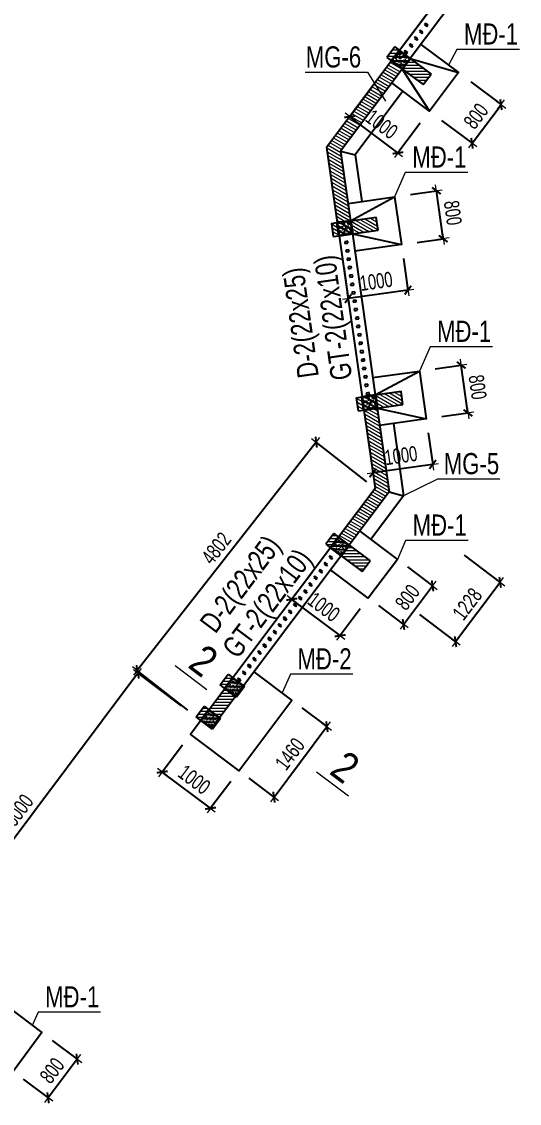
# Model space of a CAD drawing. Header units: millimetres. Extents: x 1360663 to 1465788, y -143522 to -69272.
# Drawn here: x 1382418 to 1390658, y -112344 to -94443 of the extents above; entities that cross this region are included whole.
import ezdxf
from ezdxf.enums import TextEntityAlignment as Align

# ---------------------------------------------------------------- set-up
doc = ezdxf.new("R2010")
doc.units = ezdxf.units.MM
doc.header["$MEASUREMENT"] = 0
doc.header["$PDMODE"] = 3
for name, color, linetype, lineweight in [('CDC_02.DIM', 1, 'Continuous', 18), ('CDC_03.BORDER', 3, 'Continuous', 25), ('CDC_06.TEXT', 2, 'Continuous', 18), ('CDC_07.TEXTCOL', 3, 'Continuous', 18), ('CDC_09.COLUMN', 4, 'Continuous', 35), ('CDC_10.HATCH', 251, 'Continuous', 9), ('CDC_11.NOTE', 8, 'Continuous', 18)]:
    doc.layers.add(name, color=color, linetype=linetype, lineweight=lineweight)
doc.styles.add('1', font='arial.ttf', dxfattribs={"width": 0.7})
doc.styles.add('ARIAL', font='arial.ttf', dxfattribs={"width": 0.85})
doc.styles.add('MIDTEXT', font='arial.ttf', dxfattribs={"width": 0.75, "height": 350})
doc.dimstyles.new('X1', dxfattribs={"dimtxt": 250, "dimasz": 0.8, "dimexe": 0, "dimexo": 0, "dimgap": 90, "dimtad": 1, "dimdec": 0, "dimzin": 13, "dimdsep": 46, "dimtxsty": '1', "dimblk1": 'CHEO', "dimblk2": 'CHEO', "dimsah": 1, "dimcen": 0, "dimclrd": 256, "dimclre": 256, "dimclrt": 3, "dimadec": 0, "dimazin": 0, "dimtfac": 1, "dimtdec": 0, "dimtix": 1, "dimtmove": 2, "dimatfit": 3, "dimldrblk": 'CHEO', "dimfxl": 1, "dimtolj": 1, "dimtzin": 13, "dimarcsym": 0})
pattern_1 = [(330, (1368089.13, -73797.047), (25, 43.30127), [])]

# ---------------------------------------------------------------- blocks, each defined once
blk = doc.blocks.new('CHEO')
at = {"layer": 'CDC_02.DIM'}
for points in [[(-121, 0), (121, 0)], [(0, 121), (0, -121)]]:
    blk.add_lwpolyline(points, dxfattribs=at)
at = {"layer": 'CDC_02.DIM', "color": 2, "const_width": 40}
blk.add_lwpolyline([(80, 80), (-80, -81)], dxfattribs=at)
blk = doc.blocks.new('*D9')
at = {"layer": 'CDC_02.DIM', "lineweight": -2, "transparency": 16777216}
for p, q in [((1389741, -103273), (1390339, -103722)), ((1390339, -103723), (1389602, -104704)), ((1389003, -104255), (1389601, -104704))]:
    blk.add_line(p, q, dxfattribs=at)
at = {"layer": 'Defpoints', "color": 0, "transparency": 16777216}
for p in [(1389741, -103273), (1389003, -104255), (1389601, -104704)]:
    blk.add_point(p, dxfattribs=at)
at = {"layer": 'CDC_02.DIM', "lineweight": -2, "transparency": 16777216, "xscale": 0.8, "yscale": 0.8, "zscale": 0.8}
for p, rotation in [((1390339, -103722), 53.07546375649167), ((1389601, -104704), 233.0754637564917)]:
    blk.add_blockref('CHEO', p, dxfattribs=dict(at, rotation=rotation))
at = {"layer": 'CDC_02.DIM', "color": 3, "transparency": 16777216, "insert": (1389796, -104082), "char_height": 250, "attachment_point": 5, "rotation": 53.0755, "style": '1'}
blk.add_mtext('\\A1;1228', dxfattribs=at)
blk = doc.blocks.new('*D10')
at = {"layer": 'CDC_02.DIM', "lineweight": -2, "transparency": 16777216}
for p, q in [((1384344, -105226), (1380743, -110026)), ((1385067, -105767), (1384345, -105225)), ((1381464, -110569), (1380742, -110027))]:
    blk.add_line(p, q, dxfattribs=at)
at = {"layer": 'Defpoints', "color": 0, "transparency": 16777216}
for p in [(1385067, -105767), (1380742, -110027), (1381464, -110569)]:
    blk.add_point(p, dxfattribs=at)
at = {"layer": 'CDC_02.DIM', "lineweight": -2, "transparency": 16777216, "xscale": 0.8, "yscale": 0.8, "zscale": 0.8}
for p, rotation in [((1384345, -105225), 53.12175331898131), ((1380742, -110027), 233.1217533189813)]:
    blk.add_blockref('CHEO', p, dxfattribs=dict(at, rotation=rotation))
at = {"layer": 'CDC_02.DIM', "color": 3, "transparency": 16777216, "insert": (1382369, -107495), "char_height": 250, "attachment_point": 5, "rotation": 53.1218, "style": '1'}
blk.add_mtext('\\A1;6000', dxfattribs=at)
blk = doc.blocks.new('*D16')
at = {"layer": 'CDC_02.DIM', "lineweight": -2, "transparency": 16777216}
for p, q in [((1387293, -101403), (1384332, -105181)), ((1388134, -102060), (1387294, -101402)), ((1385171, -105840), (1384331, -105182))]:
    blk.add_line(p, q, dxfattribs=at)
at = {"layer": 'Defpoints', "color": 0, "transparency": 16777216}
for p in [(1388134, -102060), (1384331, -105182), (1385171, -105840)]:
    blk.add_point(p, dxfattribs=at)
at = {"layer": 'CDC_02.DIM', "lineweight": -2, "transparency": 16777216, "xscale": 0.8, "yscale": 0.8, "zscale": 0.8}
for p, rotation in [((1387294, -101402), 51.9089616640835), ((1384331, -105182), 231.9089616640835)]:
    blk.add_blockref('CHEO', p, dxfattribs=dict(at, rotation=rotation))
at = {"layer": 'CDC_02.DIM', "color": 3, "transparency": 16777216, "insert": (1385641, -103158), "char_height": 250, "attachment_point": 5, "rotation": 51.909, "style": '1'}
blk.add_mtext('\\A1;4802', dxfattribs=at)
blk = doc.blocks.new('*D40')
at = {"layer": 'CDC_02.DIM', "lineweight": -2, "transparency": 16777216}
for p, q in [((1389852, -95440), (1390354, -95817)), ((1389874, -96456), (1390354, -95818)), ((1389371, -96080), (1389874, -96457))]:
    blk.add_line(p, q, dxfattribs=at)
at = {"layer": 'Defpoints', "color": 0, "transparency": 16777216}
for p in [(1389852, -95440), (1390354, -95817), (1389371, -96080)]:
    blk.add_point(p, dxfattribs=at)
at = {"layer": 'CDC_02.DIM', "lineweight": -2, "transparency": 16777216, "xscale": 0.8, "yscale": 0.8, "zscale": 0.8}
for p, rotation in [((1390354, -95817), 53.08799152618566), ((1389874, -96457), 233.0879915261856)]:
    blk.add_blockref('CHEO', p, dxfattribs=dict(at, rotation=rotation))
at = {"layer": 'CDC_02.DIM', "color": 3, "transparency": 16777216, "insert": (1389940, -96007), "char_height": 250, "attachment_point": 5, "rotation": 53.088, "style": '1'}
blk.add_mtext('\\A1;800', dxfattribs=at)
blk = doc.blocks.new('*D41')
at = {"layer": 'CDC_02.DIM', "lineweight": -2, "transparency": 16777216}
for p, q in [((1388218, -95524), (1387849, -96016)), ((1388648, -96616), (1387849, -96016)), ((1389018, -96125), (1388648, -96616))]:
    blk.add_line(p, q, dxfattribs=at)
at = {"layer": 'Defpoints', "color": 0, "transparency": 16777216}
for p in [(1388218, -95524), (1387849, -96016), (1389018, -96125)]:
    blk.add_point(p, dxfattribs=at)
at = {"layer": 'CDC_02.DIM', "lineweight": -2, "transparency": 16777216, "xscale": 0.8, "yscale": 0.8, "zscale": 0.8}
for p, rotation in [((1387849, -96016), 143.087991527695), ((1388648, -96616), 323.087991527695)]:
    blk.add_blockref('CHEO', p, dxfattribs=dict(at, rotation=rotation))
at = {"layer": 'CDC_02.DIM', "color": 3, "transparency": 16777216, "insert": (1388379, -96142), "char_height": 250, "attachment_point": 5, "rotation": 323.088, "style": '1'}
blk.add_mtext('\\A1;1000', dxfattribs=at)
blk = doc.blocks.new('*D42')
at = {"layer": 'CDC_02.DIM', "lineweight": -2, "transparency": 16777216}
for p, q in [((1388739, -98365), (1388813, -98886)), ((1387749, -98506), (1387823, -99027)), ((1388812, -98886), (1387824, -99027))]:
    blk.add_line(p, q, dxfattribs=at)
at = {"layer": 'Defpoints', "color": 0, "transparency": 16777216}
for p in [(1388739, -98365), (1387749, -98506), (1387823, -99027)]:
    blk.add_point(p, dxfattribs=at)
at = {"layer": 'CDC_02.DIM', "lineweight": -2, "transparency": 16777216, "xscale": 0.8, "yscale": 0.8, "zscale": 0.8}
for p, rotation in [((1388813, -98886), 8.095198598271784), ((1387823, -99027), 188.0951985982717)]:
    blk.add_blockref('CHEO', p, dxfattribs=dict(at, rotation=rotation))
at = {"layer": 'CDC_02.DIM', "color": 3, "transparency": 16777216, "insert": (1388287, -98741), "char_height": 250, "attachment_point": 5, "rotation": 8.0952, "style": '1'}
blk.add_mtext('\\A1;1000', dxfattribs=at)
blk = doc.blocks.new('*D43')
at = {"layer": 'CDC_02.DIM', "lineweight": -2, "transparency": 16777216}
for p, q in [((1388853, -97304), (1389284, -97242)), ((1389397, -98034), (1389284, -97243)), ((1388966, -98096), (1389397, -98035))]:
    blk.add_line(p, q, dxfattribs=at)
at = {"layer": 'Defpoints', "color": 0, "transparency": 16777216}
for p in [(1388853, -97304), (1389284, -97242), (1388966, -98096)]:
    blk.add_point(p, dxfattribs=at)
at = {"layer": 'CDC_02.DIM', "lineweight": -2, "transparency": 16777216, "xscale": 0.8, "yscale": 0.8, "zscale": 0.8}
for p, rotation in [((1389284, -97242), 98.09519860118284), ((1389397, -98035), 278.0951986011829)]:
    blk.add_blockref('CHEO', p, dxfattribs=dict(at, rotation=rotation))
at = {"layer": 'CDC_02.DIM', "color": 3, "transparency": 16777216, "insert": (1389556, -97608), "char_height": 250, "attachment_point": 5, "rotation": 278.0952, "style": '1'}
blk.add_mtext('\\A1;800', dxfattribs=at)
blk = doc.blocks.new('*D44')
at = {"layer": 'CDC_02.DIM', "lineweight": -2, "transparency": 16777216}
for p, q in [((1389149, -101249), (1389223, -101770)), ((1388159, -101390), (1388233, -101911)), ((1389222, -101770), (1388234, -101911))]:
    blk.add_line(p, q, dxfattribs=at)
at = {"layer": 'Defpoints', "color": 0, "transparency": 16777216}
for p in [(1389149, -101249), (1388159, -101390), (1388233, -101911)]:
    blk.add_point(p, dxfattribs=at)
at = {"layer": 'CDC_02.DIM', "lineweight": -2, "transparency": 16777216, "xscale": 0.8, "yscale": 0.8, "zscale": 0.8}
for p, rotation in [((1389223, -101770), 8.095198598271784), ((1388233, -101911), 188.0951985982717)]:
    blk.add_blockref('CHEO', p, dxfattribs=dict(at, rotation=rotation))
at = {"layer": 'CDC_02.DIM', "color": 3, "transparency": 16777216, "insert": (1388697, -101625), "char_height": 250, "attachment_point": 5, "rotation": 8.0952, "style": '1'}
blk.add_mtext('\\A1;1000', dxfattribs=at)
blk = doc.blocks.new('*D45')
at = {"layer": 'CDC_02.DIM', "lineweight": -2, "transparency": 16777216}
for p, q in [((1389263, -100188), (1389694, -100127)), ((1389806, -100918), (1389694, -100127)), ((1389376, -100980), (1389807, -100919))]:
    blk.add_line(p, q, dxfattribs=at)
at = {"layer": 'Defpoints', "color": 0, "transparency": 16777216}
for p in [(1389263, -100188), (1389694, -100127), (1389376, -100980)]:
    blk.add_point(p, dxfattribs=at)
at = {"layer": 'CDC_02.DIM', "lineweight": -2, "transparency": 16777216, "xscale": 0.8, "yscale": 0.8, "zscale": 0.8}
for p, rotation in [((1389694, -100127), 98.09519860126554), ((1389807, -100919), 278.0951986012656)]:
    blk.add_blockref('CHEO', p, dxfattribs=dict(at, rotation=rotation))
at = {"layer": 'CDC_02.DIM', "color": 3, "transparency": 16777216, "insert": (1389966, -100492), "char_height": 250, "attachment_point": 5, "rotation": 278.0952, "style": '1'}
blk.add_mtext('\\A1;800', dxfattribs=at)
blk = doc.blocks.new('*D46')
at = {"layer": 'CDC_02.DIM', "lineweight": -2, "transparency": 16777216}
for p, q in [((1388805, -103468), (1389220, -103780)), ((1388740, -104419), (1389220, -103781)), ((1388325, -104108), (1388740, -104419))]:
    blk.add_line(p, q, dxfattribs=at)
at = {"layer": 'Defpoints', "color": 0, "transparency": 16777216}
for p in [(1388805, -103468), (1389220, -103780), (1388325, -104108)]:
    blk.add_point(p, dxfattribs=at)
at = {"layer": 'CDC_02.DIM', "lineweight": -2, "transparency": 16777216, "xscale": 0.8, "yscale": 0.8, "zscale": 0.8}
for p, rotation in [((1389220, -103780), 53.08528010864147), ((1388740, -104419), 233.0852801086415)]:
    blk.add_blockref('CHEO', p, dxfattribs=dict(at, rotation=rotation))
at = {"layer": 'CDC_02.DIM', "color": 3, "transparency": 16777216, "insert": (1388806, -103969), "char_height": 250, "attachment_point": 5, "rotation": 53.0853, "style": '1'}
blk.add_mtext('\\A1;800', dxfattribs=at)
blk = doc.blocks.new('*D47')
at = {"layer": 'CDC_02.DIM', "lineweight": -2, "transparency": 16777216}
for p, q in [((1387225, -103558), (1386890, -104003)), ((1387689, -104603), (1386891, -104004)), ((1388024, -104159), (1387690, -104604))]:
    blk.add_line(p, q, dxfattribs=at)
at = {"layer": 'Defpoints', "color": 0, "transparency": 16777216}
for p in [(1387225, -103558), (1386890, -104003), (1388024, -104159)]:
    blk.add_point(p, dxfattribs=at)
at = {"layer": 'CDC_02.DIM', "lineweight": -2, "transparency": 16777216, "xscale": 0.8, "yscale": 0.8, "zscale": 0.8}
for p, rotation in [((1386890, -104003), 143.0852801050945), ((1387690, -104604), 323.0852801050945)]:
    blk.add_blockref('CHEO', p, dxfattribs=dict(at, rotation=rotation))
at = {"layer": 'CDC_02.DIM', "color": 3, "transparency": 16777216, "insert": (1387421, -104130), "char_height": 250, "attachment_point": 5, "rotation": 323.0853, "style": '1'}
blk.add_mtext('\\A1;1000', dxfattribs=at)
blk = doc.blocks.new('*D48')
at = {"layer": 'CDC_02.DIM', "lineweight": -2, "transparency": 16777216}
for p, q in [((1387057, -105798), (1387472, -106110)), ((1386596, -107276), (1387472, -106110)), ((1386180, -106965), (1386595, -107277))]:
    blk.add_line(p, q, dxfattribs=at)
at = {"layer": 'Defpoints', "color": 0, "transparency": 16777216}
for p in [(1387057, -105798), (1387472, -106110), (1386180, -106965)]:
    blk.add_point(p, dxfattribs=at)
at = {"layer": 'CDC_02.DIM', "lineweight": -2, "transparency": 16777216, "xscale": 0.8, "yscale": 0.8, "zscale": 0.8}
for p, rotation in [((1387472, -106110), 53.08528010864116), ((1386595, -107277), 233.0852801086412)]:
    blk.add_blockref('CHEO', p, dxfattribs=dict(at, rotation=rotation))
at = {"layer": 'CDC_02.DIM', "color": 3, "transparency": 16777216, "insert": (1386860, -106563), "char_height": 250, "attachment_point": 5, "rotation": 53.0853, "style": '1'}
blk.add_mtext('\\A1;1460', dxfattribs=at)
blk = doc.blocks.new('*D49')
at = {"layer": 'CDC_02.DIM', "lineweight": -2, "transparency": 16777216}
for p, q in [((1385080, -106416), (1384746, -106861)), ((1385544, -107461), (1384746, -106861)), ((1385879, -107016), (1385545, -107461))]:
    blk.add_line(p, q, dxfattribs=at)
at = {"layer": 'Defpoints', "color": 0, "transparency": 16777216}
for p in [(1385080, -106416), (1384746, -106861), (1385879, -107016)]:
    blk.add_point(p, dxfattribs=at)
at = {"layer": 'CDC_02.DIM', "lineweight": -2, "transparency": 16777216, "xscale": 0.8, "yscale": 0.8, "zscale": 0.8}
for p, rotation in [((1384746, -106861), 143.0852801051339), ((1385545, -107461), 323.085280105134)]:
    blk.add_blockref('CHEO', p, dxfattribs=dict(at, rotation=rotation))
at = {"layer": 'CDC_02.DIM', "color": 3, "transparency": 16777216, "insert": (1385276, -106987), "char_height": 250, "attachment_point": 5, "rotation": 323.0853, "style": '1'}
blk.add_mtext('\\A1;1000', dxfattribs=at)
blk = doc.blocks.new('*D50')
at = {"layer": 'CDC_02.DIM', "lineweight": -2, "transparency": 16777216}
for p, q in [((1382923, -111301), (1383337, -111612)), ((1383336, -111613), (1382857, -112251)), ((1382442, -111941), (1382856, -112252))]:
    blk.add_line(p, q, dxfattribs=at)
at = {"layer": 'Defpoints', "color": 0, "transparency": 16777216}
for p in [(1382923, -111301), (1382442, -111941), (1382856, -112252)]:
    blk.add_point(p, dxfattribs=at)
at = {"layer": 'CDC_02.DIM', "lineweight": -2, "transparency": 16777216, "xscale": 0.8, "yscale": 0.8, "zscale": 0.8}
for p, rotation in [((1383337, -111612), 53.08528010865417), ((1382856, -112252), 233.0852801086542)]:
    blk.add_blockref('CHEO', p, dxfattribs=dict(at, rotation=rotation))
at = {"layer": 'CDC_02.DIM', "color": 3, "transparency": 16777216, "insert": (1382922, -111801), "char_height": 250, "attachment_point": 5, "rotation": 53.0853, "style": '1'}
blk.add_mtext('\\A1;800', dxfattribs=at)

msp = doc.modelspace()

# ---------------------------------------------------------------- hatches: boundary and pattern name
at = {"layer": 'CDC_10.HATCH'}
h = msp.add_hatch(dxfattribs=at)
h.set_pattern_fill('ANSI31', color=256, scale=400, angle=-45, style=0)
h.set_pattern_definition([(2e-12, (1361090.06, -83112.74), (-2e-12, 50), [])])
h.paths.add_polyline_path([(1389064.3, -95486.2), (1389196.5, -95310.3), (1388851.3, -95051), (1388719.2, -95226.9)])
h.paths.add_polyline_path([(1388675.5, -94918.8), (1388675.1, -94918.5), (1388597, -94859.9), (1388464.9, -95035.8), (1388543, -95094.4)])
h = msp.add_hatch(dxfattribs=at)
h.set_pattern_fill('BT-01', color=256, scale=15, angle=-45, style=0, pattern_type=2)
h.set_pattern_definition([(5, (1361090.06, -83112.74), (69.42106, -82.7328), [11.25, -123.75]), (310, (1361090.06, -83112.74), (65.06522, 94.49883), [9, -99]), (55.4514, (1361095.85, -83119.64), (134.4863, 11.76592), [9.56103, -105.1713]), (1.1842, (1361111.28, -83091.53), (95.64206, -130.75395), [16.875, -185.625]), (51.6356, (1361119.25, -83102.42), (202.45675, 4.18485), [14.3415, -157.75695]), (306.1842, (1361111.28, -83091.53), (202.45675, 4.185), [13.5, -148.5]), (336, (1361116.58, -83107.44), (20.60737, -106.01574), [11.25, -123.75]), (281, (1361116.58, -83107.44), (102.72127, 51.1063), [9, -99]), (26.4514, (1361118.3, -83116.27), (123.3286, -54.90954), [9.56103, -105.1713]), (352.5, (1361090.06, -83112.74), (36.598473, 34.01898), [0, -97.8, 0, -100.5, 0, -99.375]), (322.5, (1361090.06, -83112.74), (69.73642, 13.93094), [0, -57.3, 0, -95.55, 0, -37.875]), (282.5, (1361066.41, -83089.09), (54.228114, -59.012725), [0, -37.5, 0, -117, 0, -155.25]), (272.5, (1361055.8, -83078.48), (72.47397, -51.2385), [0, -48.75, 0, -77.7, 0, -110.25]), (2e-12, (1361090.06, -83112.74), (-2e-12, 63.75), []), (2e-12, (1361103.055, -83099.75), (-2e-12, 63.75), [])])
edge = h.paths.add_edge_path()
edge.add_line((1388851.3, -95051), (1388719.2, -95226.9))
edge.add_line((1388719.2, -95226.9), (1388543, -95094.4))
edge.add_line((1388543, -95094.4), (1388675.5, -94918.8))
edge.add_line((1388675.5, -94918.8), (1388851.4, -95050.9))
h = msp.add_hatch(dxfattribs=at)
h.set_pattern_fill('ANSI31', color=256, scale=400, angle=-75, style=0)
h.set_pattern_definition(pattern_1)
h.paths.add_polyline_path([(1387643.9, -97768.5), (1387861.8, -97737.6), (1387698.1, -96587.1), (1388719.6, -95227.2), (1388543.2, -95094.6), (1387467.3, -96526.8)])
h = msp.add_hatch(dxfattribs=at)
h.set_pattern_fill('ANSI31', color=256, scale=400, angle=-75, style=0)
h.set_pattern_definition(pattern_1)
h.paths.add_polyline_path([(1388319.4, -97894.8), (1388288.5, -97677), (1387861.8, -97737.6), (1387892.7, -97955.4)])
h.paths.add_polyline_path([(1387674.9, -97986.3), (1387644, -97768.5), (1387643.9, -97768.5), (1387643.2, -97768.6), (1387546.1, -97782.4), (1387577, -98000.2)])
h = msp.add_hatch(dxfattribs=at)
h.set_pattern_fill('BT-01', color=256, scale=15, angle=-75, style=0, pattern_type=2)
h.set_pattern_definition([(335, (1368089.13, -73797.05), (18.754, -106.35924), [11.25, -123.75]), (280, (1368089.13, -73797.05), (103.59755, 49.30577), [9, -99]), (25.4514, (1368090.69, -73805.91), (122.3515, -57.05356), [9.56103, -105.1713]), (331.1842, (1368118.11, -73789.28), (17.4515, -161.0573), [16.875, -185.625]), (21.6356, (1368119.56, -73802.7), (177.4251, -97.6042), [14.34154, -157.75695]), (276.1842, (1368118.1, -73789.28), (177.4252, -97.60405), [13.5, -148.5]), (306, (1368114.745, -73805.71), (-35.16136, -102.116), [11.25, -123.75]), (251, (1368114.75, -73805.71), (114.51237, -7.1013), [9, -99]), (356.4514, (1368111.82, -73814.22), (79.35092, -109.21736), [9.56103, -105.1713]), (322.5, (1368089.13, -73797.047), (48.704696, 11.162063), [0, -97.8, 0, -100.5, 0, -99.375]), (292.5, (1368089.13, -73797.047), (67.35898, -22.80366), [0, -57.3, 0, -95.55, 0, -37.875]), (252.5, (1368080.472, -73764.737), (17.45656, -78.220576), [0, -37.5, 0, -117, 0, -155.25]), (242.5, (1368076.59, -73750.25), (37.14505, -80.61083), [0, -48.75, 0, -77.7, 0, -110.25]), (330, (1368089.13, -73797.05), (31.875, 55.20912), []), (330, (1368106.88, -73792.29), (31.875, 55.20912), [])])
h.paths.add_polyline_path([(1387892.7, -97955.4), (1387861.8, -97737.6), (1387644, -97768.5), (1387674.9, -97986.3)])
h = msp.add_hatch(dxfattribs=at)
h.set_pattern_fill('ANSI31', color=256, scale=400, angle=-75, style=0)
h.set_pattern_definition([(330, (1368499.086, -76681.055), (25, 43.30127), [])])
h.paths.add_polyline_path([(1388729.4, -100778.8), (1388698.4, -100561), (1388271.7, -100621.6), (1388302.7, -100839.4)])
h.paths.add_polyline_path([(1388084.9, -100870.3), (1388053.9, -100652.5), (1388053.9, -100652.5), (1388053.2, -100652.6), (1387956, -100666.4), (1387987, -100884.2)])
h = msp.add_hatch(dxfattribs=at)
h.set_pattern_fill('BT-01', color=256, scale=15, angle=-75, style=0, pattern_type=2)
h.set_pattern_definition([(335, (1368499.09, -76681.055), (18.754, -106.35924), [11.25, -123.75]), (280, (1368499.09, -76681.06), (103.59755, 49.30577), [9, -99]), (25.4514, (1368500.65, -76689.92), (122.3515, -57.05356), [9.56103, -105.1713]), (331.1842, (1368528.06, -76673.29), (17.4515, -161.0573), [16.875, -185.625]), (21.6356, (1368529.52, -76686.71), (177.4251, -97.6042), [14.34154, -157.75695]), (276.1842, (1368528.06, -76673.29), (177.4252, -97.60405), [13.5, -148.5]), (306, (1368524.7, -76689.72), (-35.16136, -102.116), [11.25, -123.75]), (251, (1368524.7, -76689.72), (114.51237, -7.1013), [9, -99]), (356.4514, (1368521.77, -76698.23), (79.35092, -109.21736), [9.56103, -105.1713]), (322.5, (1368499.086, -76681.055), (48.704696, 11.162063), [0, -97.8, 0, -100.5, 0, -99.375]), (292.5, (1368499.086, -76681.055), (67.35898, -22.80366), [0, -57.3, 0, -95.55, 0, -37.875]), (252.5, (1368490.43, -76648.745), (17.45656, -78.220576), [0, -37.5, 0, -117, 0, -155.25]), (242.5, (1368486.546, -76634.256), (37.14505, -80.61083), [0, -48.75, 0, -77.7, 0, -110.25]), (330, (1368499.086, -76681.055), (31.875, 55.20912), []), (330, (1368516.835, -76676.3), (31.875, 55.20912), [])])
h.paths.add_polyline_path([(1388302.7, -100839.4), (1388271.7, -100621.6), (1388053.9, -100652.5), (1388084.9, -100870.3)])
h = msp.add_hatch(dxfattribs=at)
h.set_pattern_fill('ANSI31', color=256, scale=400, angle=-75, style=0)
h.set_pattern_definition(pattern_1)
h.paths.add_polyline_path([(1388500.2, -102226.3), (1388302.9, -100839.4), (1388085.1, -100870.3), (1388269.6, -102167), (1387664, -102973.2), (1387664.9, -102973.9), (1387840.5, -103104.4)])
h = msp.add_hatch(dxfattribs=at)
h.set_pattern_fill('ANSI31', color=256, scale=400, angle=-45, style=0)
h.set_pattern_definition([(2e-12, (1368089.13, -73797.047), (-2e-12, 50), [])])
h.paths.add_polyline_path([(1388052.9, -103540.7), (1388185.1, -103364.8), (1387839.8, -103105.3), (1387708.6, -103281.9)])
h.paths.add_polyline_path([(1387664.9, -102973.9), (1387664.7, -102973.7), (1387664.1, -102973.2), (1387585.6, -102914.3), (1387453.5, -103090.2), (1387532.7, -103149.7)])
h = msp.add_hatch(dxfattribs=at)
h.set_pattern_fill('BT-01', color=256, scale=15, angle=-45, style=0, pattern_type=2)
h.set_pattern_definition([(5, (1368089.13, -73797.05), (69.42106, -82.7328), [11.25, -123.75]), (310, (1368089.13, -73797.05), (65.06522, 94.49883), [9, -99]), (55.4514, (1368094.91, -73803.94), (134.4863, 11.76592), [9.56103, -105.17132]), (1.1842, (1368110.34, -73775.83), (95.64206, -130.75395), [16.875, -185.625]), (51.6356, (1368118.31, -73786.73), (202.45675, 4.18485), [14.34154, -157.75695]), (306.1842, (1368110.34, -73775.83), (202.45675, 4.185), [13.5, -148.5]), (336, (1368115.65, -73791.74), (20.60737, -106.01574), [11.25, -123.75]), (281, (1368115.65, -73791.74), (102.72127, 51.1063), [9, -99]), (26.4514, (1368117.36, -73800.58), (123.3286, -54.90954), [9.56103, -105.17132]), (352.5, (1368089.13, -73797.047), (36.598473, 34.018978), [0, -97.8, 0, -100.5, 0, -99.375]), (322.5, (1368089.13, -73797.047), (69.73642, 13.93094), [0, -57.3, 0, -95.55, 0, -37.875]), (282.5, (1368065.477, -73773.394), (54.228114, -59.012725), [0, -37.5, 0, -117, 0, -155.25]), (272.5, (1368054.87, -73762.79), (72.47397, -51.2385), [0, -48.75, 0, -77.7, 0, -110.25]), (2e-12, (1368089.13, -73797.05), (-2e-12, 63.75), []), (2e-12, (1368102.12, -73784.054), (-2e-12, 63.75), [])])
h.paths.add_polyline_path([(1387708.6, -103281.9), (1387839.8, -103105.3), (1387664.9, -102973.9), (1387532.7, -103149.7)])
h = msp.add_hatch(dxfattribs=at)
h.set_pattern_fill('ANSI31', color=256, scale=400, angle=-45, style=0)
h.set_pattern_definition([(2e-12, (-206775.186, -126955.05), (-2e-12, 50), [])])
h.paths.add_polyline_path([(1385783.4, -105479), (1385518.4, -105830.2), (1385694, -105962.1), (1385958.2, -105610.3)])
h.paths.add_polyline_path([(1385439.1, -105770.7), (1385518.4, -105830.2), (1385386.8, -106006.5), (1385307, -105946.6)])
h.paths.add_polyline_path([(1385694, -105962.1), (1385710.8, -105974.8), (1385578.7, -106150.7), (1385562.7, -106138.8)])
edge = h.paths.add_edge_path()
edge.add_line((1386090.3, -105434.5), (1385959.3, -105611.2))
edge.add_line((1385959.3, -105611.2), (1385975.1, -105623))
edge.add_line((1385975.1, -105623), (1386107.2, -105447.1))
edge.add_line((1386107.2, -105447.1), (1386091, -105433.5))
edge.add_line((1385835.5, -105243), (1385703.4, -105418.9))
edge.add_line((1385703.4, -105418.9), (1385782.6, -105478.4))
edge.add_line((1385782.6, -105478.4), (1385915.9, -105303.4))
edge.add_line((1385915.9, -105303.4), (1385835.5, -105243))
h = msp.add_hatch(dxfattribs=at)
h.set_pattern_fill('BT-01', color=256, scale=15, angle=-45, style=0, pattern_type=2)
h.set_pattern_definition([(5, (1366339.64, -76126.13), (69.42106, -82.7328), [11.25, -123.75]), (310, (1366339.64, -76126.13), (65.06522, 94.49883), [9, -99]), (55.4514, (1366345.43, -76133.02), (134.4863, 11.76592), [9.56103, -105.17132]), (1.1842, (1366360.86, -76104.92), (95.64206, -130.75395), [16.875, -185.625]), (51.6356, (1366368.83, -76115.81), (202.45675, 4.18485), [14.34154, -157.75695]), (306.1842, (1366360.86, -76104.92), (202.45675, 4.185), [13.5, -148.5]), (336, (1366366.16, -76120.826), (20.60737, -106.01574), [11.25, -123.75]), (281, (1366366.16, -76120.83), (102.72127, 51.1063), [9, -99]), (26.4514, (1366367.88, -76129.66), (123.3286, -54.90954), [9.56103, -105.17132]), (352.5, (1366339.642, -76126.13), (36.598473, 34.018978), [0, -97.8, 0, -100.5, 0, -99.375]), (322.5, (1366339.64, -76126.13), (69.73642, 13.93094), [0, -57.3, 0, -95.55, 0, -37.875]), (282.5, (1366315.99, -76102.476), (54.228114, -59.012725), [0, -37.5, 0, -117, 0, -155.25]), (272.5, (1366305.38, -76091.87), (72.47397, -51.2385), [0, -48.75, 0, -77.7, 0, -110.25]), (2e-12, (1366339.64, -76126.13), (-2e-12, 63.75), []), (2e-12, (1366352.635, -76113.136), (-2e-12, 63.75), [])])
h.paths.add_polyline_path([(1385959.1, -105611), (1386090.4, -105434.4), (1385915.4, -105302.9), (1385783.2, -105478.8)])
h = msp.add_hatch(dxfattribs=at)
h.set_pattern_fill('BT-01', color=256, scale=15, angle=-45, style=0, pattern_type=2)
h.set_pattern_definition([(5, (1365943.25, -76653.84), (69.42106, -82.7328), [11.25, -123.75]), (310, (1365943.25, -76653.84), (65.06522, 94.49883), [9, -99]), (55.4514, (1365949.04, -76660.73), (134.4863, 11.76592), [9.56103, -105.17132]), (1.1842, (1365964.47, -76632.62), (95.64206, -130.75395), [16.875, -185.625]), (51.6356, (1365972.44, -76643.52), (202.45675, 4.18485), [14.34154, -157.75695]), (306.1842, (1365964.47, -76632.62), (202.45675, 4.185), [13.5, -148.5]), (336, (1365969.77, -76648.53), (20.60737, -106.01574), [11.25, -123.75]), (281, (1365969.77, -76648.53), (102.72127, 51.1063), [9, -99]), (26.4514, (1365971.49, -76657.37), (123.3286, -54.90954), [9.56103, -105.17132]), (352.5, (1365943.254, -76653.838), (36.598473, 34.018978), [0, -97.8, 0, -100.5, 0, -99.375]), (322.5, (1365943.254, -76653.84), (69.73642, 13.93094), [0, -57.3, 0, -95.55, 0, -37.875]), (282.5, (1365919.6, -76630.185), (54.228114, -59.012725), [0, -37.5, 0, -117, 0, -155.25]), (272.5, (1365908.995, -76619.58), (72.47397, -51.2385), [0, -48.75, 0, -77.7, 0, -110.25]), (2e-12, (1365943.254, -76653.84), (-2e-12, 63.75), []), (2e-12, (1365956.25, -76640.845), (-2e-12, 63.75), [])])
h.paths.add_polyline_path([(1385562.7, -106138.7), (1385694, -105962.1), (1385519, -105830.7), (1385386.8, -106006.5)])

# ---------------------------------------------------------------- linework, layer by layer
at = {"layer": 'CDC_03.BORDER'}
for p, q in [((1390292.3, -92765.2), (1388674.8, -94918.3)), ((1390292.7, -92765.5), (1388675.3, -94918.7)), ((1390468.6, -92897.6), (1388851.2, -95050.8)), ((1389106.3, -94472.6), (1389088.2, -94496.6)), ((1389088.2, -94496.6), (1389128.2, -94526.6)), ((1389146.2, -94502.7), (1389106.3, -94472.6)), ((1389128.2, -94526.6), (1389146.2, -94502.7)), ((1389021.9, -94585), (1389003.9, -94608.9)), ((1389003.9, -94608.9), (1389043.8, -94639)), ((1389061.9, -94615), (1389021.9, -94585)), ((1389043.8, -94639), (1389061.9, -94615)), ((1388596.7, -94859.6), (1388464.5, -95035.5)), ((1388597, -94859.9), (1388464.9, -95035.8)), ((1388596.7, -94859.6), (1388674.8, -94918.3)), ((1388597, -94859.9), (1388675.3, -94918.7)), ((1388853.1, -94809.6), (1388835.1, -94833.6)), ((1388835.1, -94833.6), (1388875, -94863.6)), ((1388893.1, -94839.6), (1388853.1, -94809.6)), ((1388875, -94863.6), (1388893.1, -94839.6)), ((1388937.5, -94697.3), (1388919.5, -94721.3)), ((1388919.5, -94721.3), (1388959.4, -94751.3)), ((1388977.5, -94727.3), (1388937.5, -94697.3)), ((1388959.4, -94751.3), (1388977.5, -94727.3)), ((1388464.5, -95035.5), (1388542.7, -95094.2)), ((1388464.9, -95035.8), (1388543.2, -95094.6)), ((1388674.8, -94918.3), (1388675.3, -94918.7)), ((1388851.2, -95050.8), (1388675.3, -94918.7)), ((1388851.7, -95051.3), (1388675.9, -94919.1)), ((1388768.7, -94921.9), (1388750.7, -94945.9)), ((1388750.7, -94945.9), (1388790.7, -94976)), ((1388808.7, -94952), (1388768.7, -94921.9)), ((1388790.7, -94976), (1388808.7, -94952)), ((1388851.2, -95050.8), (1389196.1, -95310)), ((1388851.7, -95051.3), (1389649.1, -95287.7)), ((1388851.7, -95051.3), (1389196.5, -95310.3)), ((1388543.2, -95094.6), (1387467.3, -96526.8)), ((1388719.6, -95227.2), (1387698.1, -96587.1)), ((1388542.7, -95094.2), (1388543.2, -95094.6)), ((1388543.2, -95094.6), (1388543.7, -95095)), ((1388543.2, -95094.6), (1388719, -95226.7)), ((1388543.7, -95095), (1388719.6, -95227.2)), ((1388719, -95226.7), (1389064, -95485.9)), ((1388719.6, -95227.2), (1389168.6, -95927.3)), ((1388719.6, -95227.2), (1389064.3, -95486.2)), ((1389064, -95485.9), (1389196.1, -95310)), ((1389064.3, -95486.2), (1389196.5, -95310.3)), ((1387467.3, -96526.8), (1387643.9, -97768.5)), ((1387698.1, -96587.1), (1387939, -96648.5)), ((1387698.1, -96587.1), (1387861.8, -97737.6)), ((1387861.8, -97737.6), (1388593.2, -97340.8)), ((1387861.8, -97737.6), (1388288.5, -97677)), ((1388319.4, -97894.8), (1388288.5, -97677)), ((1387546.1, -97782.4), (1387643.2, -97768.6)), ((1387546.1, -97782.4), (1387577, -98000.2)), ((1387643.2, -97768.6), (1387643.9, -97768.5)), ((1387861.8, -97737.6), (1387643.9, -97768.5)), ((1387892.7, -97955.4), (1388319.4, -97894.8)), ((1387577, -98000.2), (1387674.2, -97986.4)), ((1387674.2, -97986.4), (1387674.9, -97986.3)), ((1387674.9, -97986.3), (1387892.7, -97955.4)), ((1387674.9, -97986.3), (1388054.1, -100652.5)), ((1387815.3, -98078), (1387765.8, -98085)), ((1387765.8, -98085), (1387770.1, -98114.7)), ((1387819.6, -98107.7), (1387815.3, -98078)), ((1387892.7, -97955.4), (1388705.8, -98132.8)), ((1387892.7, -97955.4), (1388272, -100621.5)), ((1387770.1, -98114.7), (1387819.6, -98107.7)), ((1387835.1, -98217.1), (1387785.6, -98224.1)), ((1387785.6, -98224.1), (1387789.8, -98253.8)), ((1387789.8, -98253.8), (1387839.3, -98246.8)), ((1387839.3, -98246.8), (1387835.1, -98217.1)), ((1387854.9, -98356.2), (1387805.4, -98363.2)), ((1387805.4, -98363.2), (1387809.6, -98392.9)), ((1387809.6, -98392.9), (1387859.1, -98385.9)), ((1387859.1, -98385.9), (1387854.9, -98356.2)), ((1387874.7, -98495.3), (1387825.2, -98502.3)), ((1387825.2, -98502.3), (1387829.4, -98532)), ((1387829.4, -98532), (1387878.9, -98525)), ((1387878.9, -98525), (1387874.7, -98495.3)), ((1387894.4, -98634.4), (1387844.9, -98641.4)), ((1387844.9, -98641.4), (1387849.2, -98671.1)), ((1387849.2, -98671.1), (1387898.7, -98664.1)), ((1387914.2, -98773.5), (1387864.7, -98780.5)), ((1387864.7, -98780.5), (1387868.9, -98810.2)), ((1387868.9, -98810.2), (1387918.4, -98803.2)), ((1387898.7, -98664.1), (1387894.4, -98634.4)), ((1387918.4, -98803.2), (1387914.2, -98773.5)), ((1387934, -98912.6), (1387884.5, -98919.6)), ((1387884.5, -98919.6), (1387888.7, -98949.3)), ((1387888.7, -98949.3), (1387938.2, -98942.3)), ((1387938.2, -98942.3), (1387934, -98912.6)), ((1387953.8, -99051.7), (1387904.3, -99058.7)), ((1387904.3, -99058.7), (1387908.5, -99088.4)), ((1387908.5, -99088.4), (1387958, -99081.4)), ((1387958, -99081.4), (1387953.8, -99051.7)), ((1387973.5, -99190.8), (1387924, -99197.8)), ((1387924, -99197.8), (1387928.2, -99227.5)), ((1387928.2, -99227.5), (1387977.8, -99220.5)), ((1387993.3, -99329.9), (1387943.8, -99336.9)), ((1387943.8, -99336.9), (1387948, -99366.6)), ((1387977.8, -99220.5), (1387973.5, -99190.8)), ((1387997.5, -99359.6), (1387993.3, -99329.9)), ((1387948, -99366.6), (1387997.5, -99359.6)), ((1388013.1, -99469), (1387963.6, -99476)), ((1387963.6, -99476), (1387967.8, -99505.7)), ((1387967.8, -99505.7), (1388017.3, -99498.7)), ((1388017.3, -99498.7), (1388013.1, -99469)), ((1388032.8, -99608.1), (1387983.3, -99615.1)), ((1387983.3, -99615.1), (1387987.6, -99644.8)), ((1387987.6, -99644.8), (1388037.1, -99637.8)), ((1388037.1, -99637.8), (1388032.8, -99608.1)), ((1388052.6, -99747.2), (1388003.1, -99754.2)), ((1388003.1, -99754.2), (1388007.3, -99783.9)), ((1388007.3, -99783.9), (1388056.8, -99776.9)), ((1388056.8, -99776.9), (1388052.6, -99747.2)), ((1388072.4, -99886.3), (1388022.9, -99893.3)), ((1388022.9, -99893.3), (1388027.1, -99923)), ((1388027.1, -99923), (1388076.6, -99916)), ((1388092.2, -100025.4), (1388042.7, -100032.4)), ((1388042.7, -100032.4), (1388046.9, -100062.1)), ((1388046.9, -100062.1), (1388096.4, -100055.1)), ((1388076.6, -99916), (1388072.4, -99886.3)), ((1388096.4, -100055.1), (1388092.2, -100025.4)), ((1388111.9, -100164.5), (1388062.4, -100171.5)), ((1388062.4, -100171.5), (1388066.7, -100201.2)), ((1388066.7, -100201.2), (1388116.2, -100194.2)), ((1388116.2, -100194.2), (1388111.9, -100164.5)), ((1388271.7, -100621.6), (1389003.1, -100224.8)), ((1388131.7, -100303.6), (1388082.2, -100310.6)), ((1388082.2, -100310.6), (1388086.4, -100340.3)), ((1388086.4, -100340.3), (1388135.9, -100333.3)), ((1388135.9, -100333.3), (1388131.7, -100303.6)), ((1388151.5, -100442.7), (1388102, -100449.7)), ((1388102, -100449.7), (1388106.2, -100479.4)), ((1388106.2, -100479.4), (1388155.7, -100472.4)), ((1388171.3, -100581.8), (1388121.8, -100588.8)), ((1388121.8, -100588.8), (1388126, -100618.5)), ((1388155.7, -100472.4), (1388151.5, -100442.7)), ((1388175.5, -100611.5), (1388171.3, -100581.8)), ((1388272, -100621.5), (1388698.4, -100561)), ((1388729.4, -100778.8), (1388698.4, -100561)), ((1387956, -100666.4), (1388053.3, -100652.6)), ((1387956, -100666.4), (1387987, -100884.2)), ((1388053.3, -100652.6), (1388054.1, -100652.5)), ((1388272, -100621.5), (1388054.1, -100652.5)), ((1388126, -100618.5), (1388175.5, -100611.5)), ((1388302.9, -100839.4), (1388729.4, -100778.8)), ((1387987, -100884.2), (1388084.3, -100870.4)), ((1388084.3, -100870.4), (1388085.1, -100870.3)), ((1388085.1, -100870.3), (1388302.9, -100839.4)), ((1388085.1, -100870.3), (1388269.6, -102167)), ((1388302.9, -100839.4), (1389115.8, -101016.8)), ((1388302.9, -100839.4), (1388500.2, -102226.3)), ((1388269.6, -102167), (1387664, -102973.2)), ((1388500.2, -102226.3), (1387839.9, -103105.3)), ((1388500.2, -102226.3), (1388741.3, -102288.2)), ((1387585.6, -102914.3), (1387453.5, -103090.2)), ((1387585.6, -102914.3), (1387453.5, -103090.2)), ((1387585.6, -102914.3), (1387664.2, -102973.3)), ((1387585.6, -102914.3), (1387664.1, -102973.2)), ((1387453.5, -103090.2), (1387532, -103149.2)), ((1387453.5, -103090.2), (1387531.9, -103149.1)), ((1387664.1, -102973.2), (1387664.7, -102973.7)), ((1387664.2, -102973.3), (1387664.9, -102973.8)), ((1387840.5, -103105.9), (1387664.7, -102973.7)), ((1387840.7, -103106), (1387664.9, -102973.8)), ((1387840.5, -103105.9), (1388185.1, -103364.8)), ((1387840.7, -103106), (1388185.1, -103364.8)), ((1387532, -103149.2), (1385914.5, -105302.4)), ((1387707.9, -103281.4), (1386090.4, -105434.5)), ((1387526.5, -103283.3), (1387508.5, -103307.3)), ((1387566.5, -103313.3), (1387526.5, -103283.3)), ((1387531.9, -103149.1), (1387532.5, -103149.6)), ((1387532, -103149.2), (1387532.7, -103149.7)), ((1387532, -103149.2), (1387707.9, -103281.4)), ((1387532.5, -103149.6), (1387708.4, -103281.8)), ((1387532.7, -103149.7), (1387708.6, -103281.9)), ((1387708.4, -103281.8), (1388052.9, -103540.7)), ((1387708.6, -103281.9), (1388052.9, -103540.7)), ((1387442.1, -103395.6), (1387424.1, -103419.6)), ((1387424.1, -103419.6), (1387464.1, -103449.6)), ((1387482.1, -103425.7), (1387442.1, -103395.6)), ((1387464.1, -103449.6), (1387482.1, -103425.7)), ((1387508.5, -103307.3), (1387548.5, -103337.3)), ((1387548.5, -103337.3), (1387566.5, -103313.3)), ((1388052.9, -103540.7), (1388185.1, -103364.8)), ((1388052.9, -103540.7), (1388185.1, -103364.8)), ((1387273.3, -103620.3), (1387255.3, -103644.3)), ((1387255.3, -103644.3), (1387295.3, -103674.3)), ((1387313.3, -103650.3), (1387273.3, -103620.3)), ((1387357.7, -103508), (1387339.7, -103531.9)), ((1387339.7, -103531.9), (1387379.7, -103562)), ((1387397.7, -103538), (1387357.7, -103508)), ((1387379.7, -103562), (1387397.7, -103538)), ((1387188.9, -103732.6), (1387170.9, -103756.6)), ((1387170.9, -103756.6), (1387210.9, -103786.6)), ((1387228.9, -103762.6), (1387188.9, -103732.6)), ((1387210.9, -103786.6), (1387228.9, -103762.6)), ((1387295.3, -103674.3), (1387313.3, -103650.3)), ((1387020.1, -103957.3), (1387002.1, -103981.2)), ((1387002.1, -103981.2), (1387042.1, -104011.3)), ((1387060.1, -103987.3), (1387020.1, -103957.3)), ((1387042.1, -104011.3), (1387060.1, -103987.3)), ((1387104.5, -103844.9), (1387086.5, -103868.9)), ((1387086.5, -103868.9), (1387126.5, -103899)), ((1387144.5, -103875), (1387104.5, -103844.9)), ((1387126.5, -103899), (1387144.5, -103875)), ((1386935.7, -104069.6), (1386917.7, -104093.6)), ((1386917.7, -104093.6), (1386957.7, -104123.6)), ((1386975.7, -104099.6), (1386935.7, -104069.6)), ((1386957.7, -104123.6), (1386975.7, -104099.6)), ((1386766.9, -104294.2), (1386748.9, -104318.2)), ((1386748.9, -104318.2), (1386788.9, -104348.3)), ((1386806.9, -104324.3), (1386766.9, -104294.2)), ((1386788.9, -104348.3), (1386806.9, -104324.3)), ((1386851.3, -104181.9), (1386833.3, -104205.9)), ((1386833.3, -104205.9), (1386873.3, -104235.9)), ((1386891.3, -104211.9), (1386851.3, -104181.9)), ((1386873.3, -104235.9), (1386891.3, -104211.9)), ((1386598.1, -104518.9), (1386580.1, -104542.9)), ((1386638.1, -104548.9), (1386598.1, -104518.9)), ((1386682.5, -104406.6), (1386664.5, -104430.5)), ((1386664.5, -104430.5), (1386704.5, -104460.6)), ((1386722.5, -104436.6), (1386682.5, -104406.6)), ((1386704.5, -104460.6), (1386722.5, -104436.6)), ((1386513.7, -104631.2), (1386495.7, -104655.2)), ((1386495.7, -104655.2), (1386535.7, -104685.2)), ((1386553.7, -104661.3), (1386513.7, -104631.2)), ((1386535.7, -104685.2), (1386553.7, -104661.3)), ((1386580.1, -104542.9), (1386620.1, -104572.9)), ((1386620.1, -104572.9), (1386638.1, -104548.9)), ((1386345, -104855.9), (1386326.9, -104879.9)), ((1386326.9, -104879.9), (1386366.9, -104909.9)), ((1386384.9, -104885.9), (1386345, -104855.9)), ((1386366.9, -104909.9), (1386384.9, -104885.9)), ((1386429.3, -104743.5), (1386411.3, -104767.5)), ((1386411.3, -104767.5), (1386451.3, -104797.6)), ((1386469.3, -104773.6), (1386429.3, -104743.5)), ((1386451.3, -104797.6), (1386469.3, -104773.6)), ((1386260.6, -104968.2), (1386242.5, -104992.2)), ((1386242.5, -104992.2), (1386282.5, -105022.2)), ((1386300.5, -104998.2), (1386260.6, -104968.2)), ((1386282.5, -105022.2), (1386300.5, -104998.2)), ((1385703.4, -105418.9), (1385835.5, -105243)), ((1385835.5, -105243), (1385914.7, -105302.5)), ((1386091.8, -105192.8), (1386073.7, -105216.8)), ((1386073.7, -105216.8), (1386113.7, -105246.9)), ((1386131.7, -105222.9), (1386091.8, -105192.8)), ((1386113.7, -105246.9), (1386131.7, -105222.9)), ((1386176.2, -105080.5), (1386158.1, -105104.5)), ((1386158.1, -105104.5), (1386198.1, -105134.5)), ((1386216.1, -105110.6), (1386176.2, -105080.5)), ((1386198.1, -105134.5), (1386216.1, -105110.6)), ((1385782.6, -105478.4), (1385703.4, -105418.9)), ((1386090.4, -105434.5), (1385914.5, -105302.4)), ((1385914.7, -105302.5), (1385915.5, -105303.1)), ((1385915.5, -105303.1), (1386091.4, -105435.2)), ((1386007.4, -105305.2), (1385989.3, -105329.2)), ((1385989.3, -105329.2), (1386029.3, -105359.2)), ((1386047.3, -105335.2), (1386007.4, -105305.2)), ((1386029.3, -105359.2), (1386047.3, -105335.2)), ((1385519.2, -105830.8), (1385783.4, -105479)), ((1385959.3, -105611.2), (1385695.1, -105963)), ((1385783.4, -105479), (1385782.6, -105478.4)), ((1385783.4, -105479), (1385959.3, -105611.2)), ((1385975.1, -105623), (1385959.3, -105611.2)), ((1386107.2, -105447.1), (1385975.1, -105623)), ((1386091.4, -105435.2), (1386107.2, -105447.1)), ((1385307, -105946.6), (1385439.1, -105770.7)), ((1385439.1, -105770.7), (1385518.4, -105830.2)), ((1385386.2, -106006.1), (1385307, -105946.6)), ((1385518.4, -105830.2), (1385519.2, -105830.8)), ((1385695.1, -105963), (1385519.2, -105830.8)), ((1385695.1, -105963), (1385710.8, -105974.8)), ((1385578.7, -106150.7), (1385386.2, -106006.1)), ((1385710.8, -105974.8), (1385578.7, -106150.7))]:
    msp.add_line(p, q, dxfattribs=at)
at = {"layer": 'CDC_03.BORDER', "flags": 128}
for points in [[(1389025.5, -94819.1), (1389649.1, -95287.7), (1389168.6, -95927.3), (1388545, -95458.7)], [(1388728.3, -95596.6), (1387939, -96648.1), (1388048, -97418.1)], [(1387820.9, -97450.5), (1388593.2, -97340.8), (1388705.8, -98132.8), (1387933.6, -98242.5)], [(1388230.9, -100334.5), (1389003.1, -100224.8), (1389115.8, -101016.8), (1388343.5, -101126.5)], [(1388085.1, -100870.3), (1388269.6, -102167), (1387664, -102973.2)], [(1388571.5, -101094.1), (1388741.3, -102288.2), (1388197.9, -103011.7)], [(1388014, -102873.5), (1388637.6, -103342.1), (1388157.1, -103981.7), (1387533.5, -103513.1)], [(1385386.2, -106006.1), (1385213, -106238.7), (1386012.3, -106839.3), (1386889.2, -105672), (1386264.6, -105202.6)], [(1381780.6, -110805.8), (1381952.8, -110572.2), (1382753.4, -111173.9), (1382275.3, -111815.3), (1381649.4, -111344.9)]]:
    msp.add_lwpolyline(points, dxfattribs=at)
at = {"layer": 'CDC_09.COLUMN', "flags": 128}
for points in [[(1388851.3, -95051), (1388719.2, -95226.9), (1388543, -95094.4), (1388675.5, -94918.8), (1388851.4, -95050.9)], [(1388851.3, -95051), (1388719.2, -95226.9), (1388543, -95094.4), (1388675.5, -94918.8), (1388851.4, -95050.9)], [(1387861.8, -97737.6), (1387892.7, -97955.4), (1387674.9, -97986.3), (1387644, -97768.5), (1387861.8, -97737.6)], [(1387861.8, -97737.6), (1387892.7, -97955.4), (1387674.9, -97986.3), (1387644, -97768.5), (1387861.8, -97737.6)], [(1388271.7, -100621.6), (1388302.7, -100839.4), (1388084.9, -100870.3), (1388053.9, -100652.5), (1388271.7, -100621.6)], [(1388271.7, -100621.6), (1388302.7, -100839.4), (1388084.9, -100870.3), (1388053.9, -100652.5), (1388271.7, -100621.6)], [(1387839.9, -103105.3), (1387708.6, -103281.9), (1387532.7, -103149.7), (1387664.9, -102973.9), (1387840.5, -103104.4)], [(1387839.9, -103105.3), (1387708.6, -103281.9), (1387532.7, -103149.7), (1387664.9, -102973.9), (1387840.5, -103104.4)], [(1386090.4, -105434.4), (1385959.1, -105611), (1385783.2, -105478.8), (1385915.4, -105302.9), (1386091, -105433.5)], [(1386090.4, -105434.4), (1385959.1, -105611), (1385783.2, -105478.8), (1385915.4, -105302.9), (1386091, -105433.5)], [(1385694, -105962.1), (1385562.7, -106138.7), (1385386.8, -106006.5), (1385519, -105830.7), (1385694.6, -105961.2)], [(1385694, -105962.1), (1385562.7, -106138.7), (1385386.8, -106006.5), (1385519, -105830.7), (1385694.6, -105961.2)]]:
    msp.add_lwpolyline(points, dxfattribs=at)
at = {"layer": 'CDC_11.NOTE', "linetype": 'Continuous'}
for points in [[(1390657.7, -94902.4), (1389623.4, -94902.4), (1389484.3, -95163.8)], [(1387110.8, -95282.3), (1388145.1, -95282.3), (1388440.7, -95760.6)], [(1389802.9, -96938.5), (1388768.6, -96938.5), (1388593.2, -97340.8)], [(1390212.8, -99822.5), (1389178.5, -99822.5), (1389003.1, -100224.8)], [(1390334.5, -102012.5), (1389300.2, -102012.5), (1388741.3, -102288.2)], [(1389808.4, -103029.1), (1388774.1, -103029.1), (1388637.6, -103342)], [(1387902, -105240.3), (1386867.7, -105240.3), (1386731.2, -105553.2)], [(1383724.4, -110835.5), (1382690.1, -110835.5), (1382594.6, -111054.5)]]:
    msp.add_lwpolyline(points, dxfattribs=at)

# ---------------------------------------------------------------- texts
at = {"layer": 'CDC_06.TEXT', "linetype": 'Continuous', "style": 'ARIAL', "width": 0.85}
for p in [(1385282, -105216.3), (1387625.2, -106976.9)]:
    msp.add_text('%%U 2 ', height=500, rotation=323.08799, dxfattribs=at).set_placement(p, align=Align.CENTER)
at = {"layer": 'CDC_07.TEXTCOL', "linetype": 'Continuous', "style": 'MIDTEXT', "width": 0.75}
for s, rotation, p in [('MĐ-1', 360, (1390188, -94647.4)), ('MG-6', 0, (1387580.4, -95027.4)), ('MĐ-1', 360, (1389333.2, -96683.6)), ('GT-2(22x10)', 98.0952, (1387615.6, -99338.3)), ('D-2(22x25)', 98.0952, (1387079.1, -99422.8)), ('MĐ-1', 360, (1389743.2, -99567.6)), ('MG-5', 360, (1389864.9, -101757.6)), ('MĐ-1', 360, (1389338.7, -102774.1)), ('D-2(22x25)', 53.08528, (1386070.8, -103774.3)), ('GT-2(22x10)', 53.08528, (1386513.8, -104094.3)), ('MĐ-2', 360, (1387432.3, -104985.3)), ('MĐ-1', 360, (1383254.7, -110580.5))]:
    msp.add_text(s, height=350, rotation=rotation, dxfattribs=at).set_placement(p, align=Align.MIDDLE)

# ---------------------------------------------------------------- dimensions: what is measured, and where the dimension line sits
at = {"layer": 'CDC_02.DIM'}
for p1, p2, distance, picture, middle in [((1389017.6, -96124.7), (1388218, -95524), 615, '*D41', (1388379.2, -96142)), ((1389371.5, -96079.7), (1389851.9, -95440), -628.4, '*D40', (1389940.1, -96006.6)), ((1388965.7, -98095.8), (1388853.1, -97303.8), -435.3, '*D43', (1389555.8, -97607.9)), ((1388738.8, -98365), (1387748.8, -98505.8), 526.1, '*D42', (1388287.3, -98740.8)), ((1389375.6, -100979.8), (1389263, -100187.8), -435.3, '*D45', (1389965.7, -100491.9)), ((1388133.5, -102060.4), (1385170.9, -105839.9), -1067, '*D16', (1385641.2, -103157.6)), ((1389148.7, -101249), (1388158.7, -101389.8), 526.1, '*D44', (1388697.2, -101624.8)), ((1389740.8, -103272.6), (1389002.9, -104254.6), 748.4, '*D9', (1389796.1, -104082.4)), ((1388024.2, -104158.5), (1387224.9, -103558.1), 556.9, '*D47', (1387420.8, -104129.6)), ((1388324.7, -104107.6), (1388805.2, -103468), -519.2, '*D46', (1388806.1, -103969)), ((1386179.9, -106965.2), (1387056.8, -105797.9), -519.2, '*D48', (1386859.5, -106562.7)), ((1385879.5, -107016.1), (1385080.2, -106415.7), 556.9, '*D49', (1385276, -106987.2)), ((1382922.7, -111301.1), (1382442.2, -111940.7), 517.7, '*D50', (1382922.4, -111801.1))]:
    dim = msp.add_aligned_dim(p1=p1, p2=p2, distance=distance, dimstyle='X1', dxfattribs=at)
    dim.commit()
    dim.dimension.update_dxf_attribs({"geometry": picture, "text_midpoint": middle})
dim = msp.add_linear_dim(base=(1380742.3, -110026.8), p1=(1385067, -105766.6), p2=(1381464.4, -110568.6), angle=53.12175, text='6000', dimstyle='X1', dxfattribs=at)
dim.commit()
dim.dimension.update_dxf_attribs({"geometry": '*D10', "text_midpoint": (1382369.5, -107495.2)})

doc.saveas('drawing.dxf')
